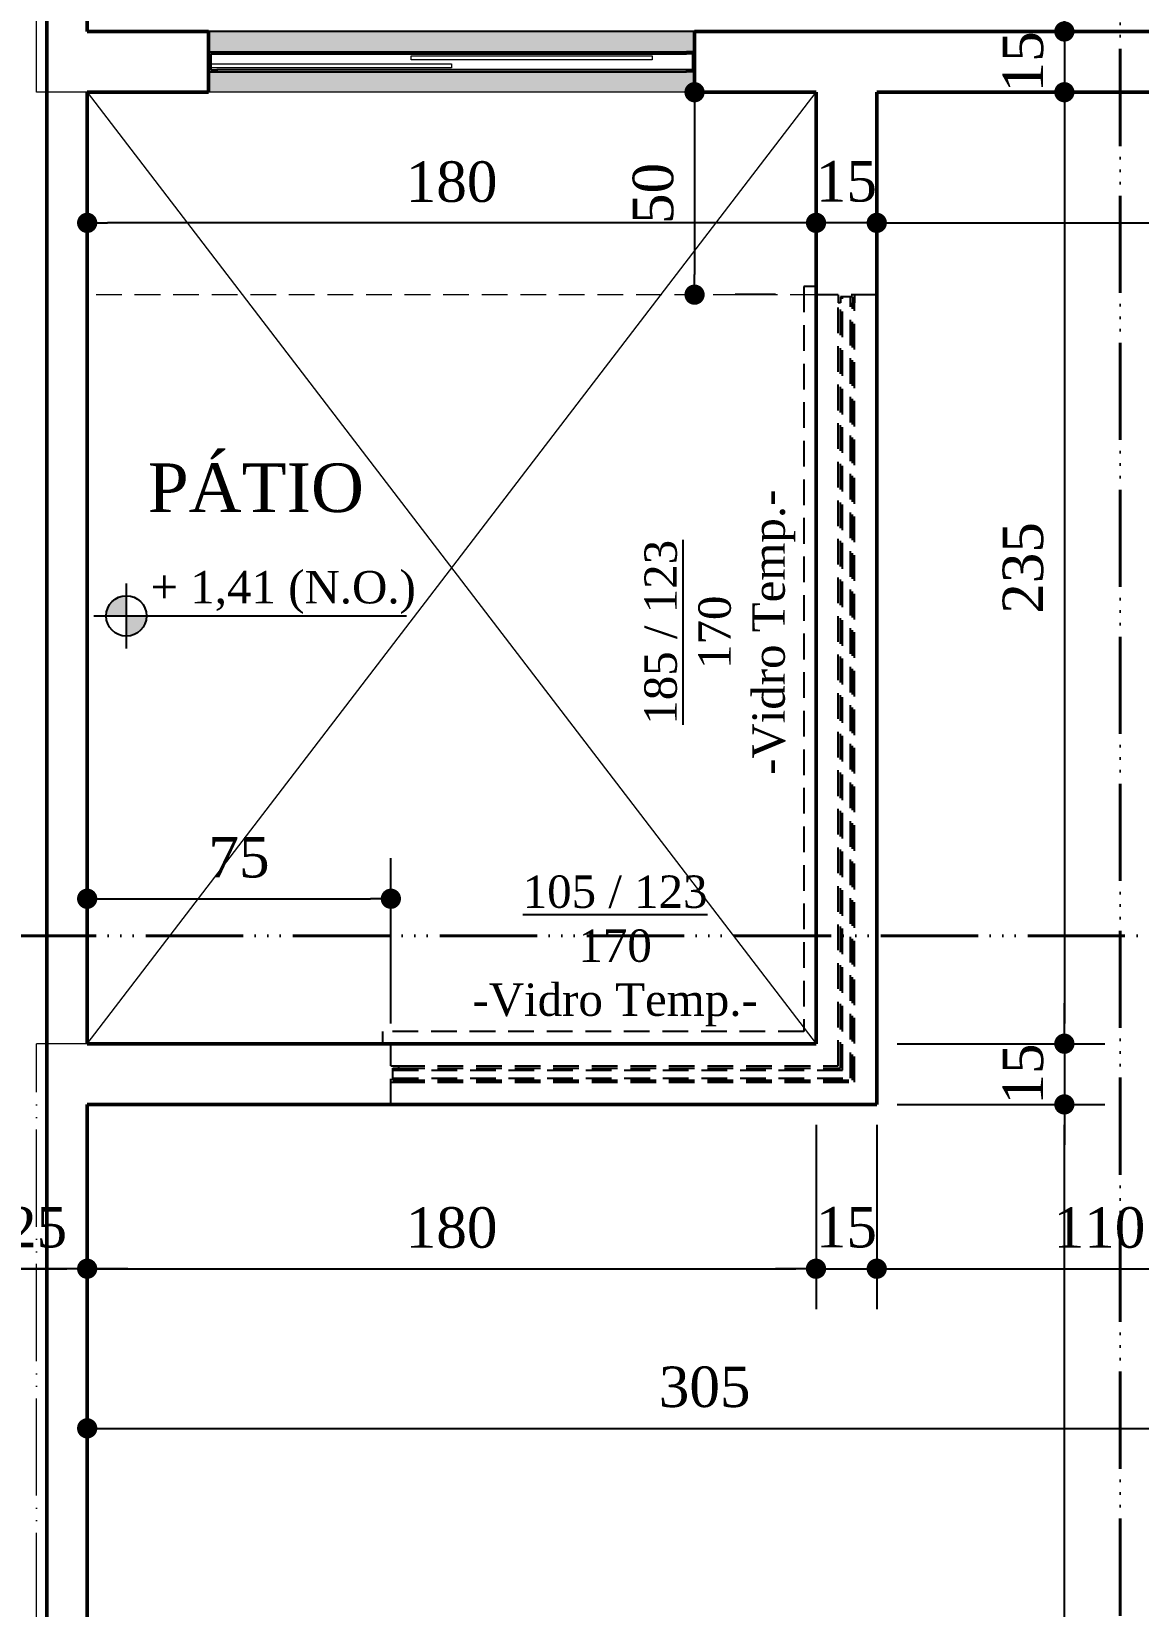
# Model space of a CAD drawing. Header units: millimetres. Extents: x 81693 to 98868, y 6565 to 11437.
# Drawn here: x 82935 to 83208.4, y 9291.7 to 9680.7 of the extents above; entities that cross this region are included whole.
import ezdxf

# ---------------------------------------------------------------- set-up
doc = ezdxf.new("R2010")
doc.units = ezdxf.units.MM
for name, pattern in [('ACAD_ISO05W100', [33, 24, -3, 0, -3, 0, -3]), ('ACAD_ISO06W100', [36, 24, -3, 0, -3, 0, -3, 0, -3]), ('HIDDEN', [9.525, 6.35, -3.175])]:
    doc.linetypes.add(name, pattern=pattern)
for name, color, linetype, lineweight in [('Corte Planta', 4, 'ACAD_ISO06W100', 40), ('Cotas', 12, 'Continuous', 5), ('Hachura', 1, 'Continuous', 9), ('Parede Baixa', 5, 'Continuous', 50), ('Pisos', 55, 'Continuous', 5), ('Pisos Externos', 15, 'Continuous', 9), ('Portas - Janelas', 2, 'Continuous', 20), ('Projeção Balanço', 2, 'ACAD_ISO05W100', 20), ('Projeção Cobertura', 2, 'HIDDEN', 20)]:
    doc.layers.add(name, color=color, linetype=linetype, lineweight=lineweight)
for name, color, linetype in [('Hachuria - Moveis', 1, 'Continuous'), ('Piso', 55, 'Continuous'), ('PN010', 1, 'Continuous'), ('Portas-Cotas', 2, 'Continuous'), ('Projeção Janela - Viga', 1, 'HIDDEN'), ('Texto', 2, 'Continuous')]:
    doc.layers.add(name, color=color, linetype=linetype)
doc.styles.add('Valéria', font='romantic.ttf', dxfattribs={"height": 10})
doc.dimstyles.new('Cota - 50', dxfattribs={"dimtxt": 10, "dimasz": 5, "dimexe": 10, "dimexo": 20, "dimgap": 5, "dimtad": 1, "dimtxsty": 'Valéria', "dimblk": 'DOT', "dimcen": 0, "dimclrd": 12, "dimclre": 12, "dimclrt": 2, "dimazin": 2, "dimtfac": 1, "dimtix": 1, "dimtmove": 0, "dimatfit": 3, "dimldrblk": 'DOT', "dimfxl": 1, "dimarcsym": 0})

# ---------------------------------------------------------------- blocks, each defined once
blk = doc.blocks.new('_Dot')
at = {"color": 0, "linetype": 'ByBlock', "lineweight": -2}
blk.add_line((-0.5, 0), (-1, 0), dxfattribs=at)
at = {"color": 0, "linetype": 'ByBlock', "const_width": 0.5}
blk.add_lwpolyline([(-0.25, 0, 1), (0.25, 0, 1)], format="xyb", close=True, dxfattribs=at)
blk = doc.blocks.new('*D578')
at = {"layer": 'Cotas', "color": 12, "lineweight": -2, "transparency": 16777216}
for p, q in [((83163.79, 9955.7), (83200.12, 9955.7)), ((83190.12, 9950.7), (83190.12, 9685.7)), ((83163.79, 9680.7), (83200.12, 9680.7))]:
    blk.add_line(p, q, dxfattribs=at)
at = {"layer": 'Defpoints', "color": 0, "transparency": 16777216}
for p in [(83143.79, 9955.7), (83143.79, 9680.7), (83190.12, 9680.7)]:
    blk.add_point(p, dxfattribs=at)
at = {"layer": 'Cotas', "color": 12, "lineweight": -2, "transparency": 16777216, "xscale": 5, "yscale": 5, "zscale": 5}
for p, rotation in [((83190.12, 9955.7), 90), ((83190.12, 9680.7), 270)]:
    blk.add_blockref('_Dot', p, dxfattribs=dict(at, rotation=rotation))
at = {"layer": 'Cotas', "color": 2, "transparency": 16777216, "insert": (83179.93, 9818.2), "char_height": 10, "attachment_point": 5, "rotation": 90, "style": 'Valéria'}
blk.add_mtext('275', dxfattribs=at)
blk = doc.blocks.new('*D579')
at = {"layer": 'Cotas', "color": 12, "lineweight": -2, "transparency": 16777216}
for p, q in [((83190.12, 9685.7), (83190.12, 9690.7)), ((83163.79, 9680.7), (83200.12, 9680.7)), ((83190.12, 9680.7), (83190.12, 9665.7)), ((83163.79, 9665.7), (83200.12, 9665.7)), ((83190.12, 9660.7), (83190.12, 9655.7))]:
    blk.add_line(p, q, dxfattribs=at)
at = {"layer": 'Defpoints', "color": 0, "transparency": 16777216}
for p in [(83143.79, 9680.7), (83143.79, 9665.7), (83190.12, 9665.7)]:
    blk.add_point(p, dxfattribs=at)
at = {"layer": 'Cotas', "color": 12, "lineweight": -2, "transparency": 16777216, "xscale": 5, "yscale": 5, "zscale": 5}
for p, rotation in [((83190.12, 9680.7), 270), ((83190.12, 9665.7), 90)]:
    blk.add_blockref('_Dot', p, dxfattribs=dict(at, rotation=rotation))
at = {"layer": 'Cotas', "color": 2, "transparency": 16777216, "insert": (83179.93, 9673.2), "char_height": 10, "attachment_point": 5, "rotation": 90, "style": 'Valéria'}
blk.add_mtext('15', dxfattribs=at)
blk = doc.blocks.new('*D580')
at = {"layer": 'Cotas', "color": 12, "lineweight": -2, "transparency": 16777216}
for p, q in [((83163.79, 9665.7), (83200.12, 9665.7)), ((83190.12, 9660.7), (83190.12, 9435.7)), ((83148.79, 9430.7), (83200.12, 9430.7))]:
    blk.add_line(p, q, dxfattribs=at)
at = {"layer": 'Defpoints', "color": 0, "transparency": 16777216}
for p in [(83143.79, 9665.7), (83128.79, 9430.7), (83190.12, 9430.7)]:
    blk.add_point(p, dxfattribs=at)
at = {"layer": 'Cotas', "color": 12, "lineweight": -2, "transparency": 16777216, "xscale": 5, "yscale": 5, "zscale": 5}
for p, rotation in [((83190.12, 9665.7), 90), ((83190.12, 9430.7), 270)]:
    blk.add_blockref('_Dot', p, dxfattribs=dict(at, rotation=rotation))
at = {"layer": 'Cotas', "color": 2, "transparency": 16777216, "insert": (83179.93, 9548.2), "char_height": 10, "attachment_point": 5, "rotation": 90, "style": 'Valéria'}
blk.add_mtext('235', dxfattribs=at)
blk = doc.blocks.new('*D581')
at = {"layer": 'Cotas', "color": 12, "lineweight": -2, "transparency": 16777216}
for p, q in [((83190.12, 9435.7), (83190.12, 9440.7)), ((83148.79, 9430.7), (83200.12, 9430.7)), ((83190.12, 9430.7), (83190.12, 9415.7)), ((83148.79, 9415.7), (83200.12, 9415.7)), ((83190.12, 9410.7), (83190.12, 9405.7))]:
    blk.add_line(p, q, dxfattribs=at)
at = {"layer": 'Defpoints', "color": 0, "transparency": 16777216}
for p in [(83128.79, 9430.7), (83128.79, 9415.7), (83190.12, 9415.7)]:
    blk.add_point(p, dxfattribs=at)
at = {"layer": 'Cotas', "color": 12, "lineweight": -2, "transparency": 16777216, "xscale": 5, "yscale": 5, "zscale": 5}
for p, rotation in [((83190.12, 9430.7), 270), ((83190.12, 9415.7), 90)]:
    blk.add_blockref('_Dot', p, dxfattribs=dict(at, rotation=rotation))
at = {"layer": 'Cotas', "color": 2, "transparency": 16777216, "insert": (83179.93, 9423.2), "char_height": 10, "attachment_point": 5, "rotation": 90, "style": 'Valéria'}
blk.add_mtext('15', dxfattribs=at)
blk = doc.blocks.new('*D582')
at = {"layer": 'Cotas', "color": 12, "lineweight": -2, "transparency": 16777216}
for p, q in [((82948.79, 9410.7), (82948.79, 9365.12)), ((83128.79, 9410.7), (83128.79, 9365.12)), ((82953.79, 9375.12), (83123.79, 9375.12))]:
    blk.add_line(p, q, dxfattribs=at)
at = {"layer": 'Defpoints', "color": 0, "transparency": 16777216}
for p in [(82948.79, 9430.7), (83128.79, 9430.7), (83128.79, 9375.12)]:
    blk.add_point(p, dxfattribs=at)
at = {"layer": 'Cotas', "color": 12, "lineweight": -2, "transparency": 16777216, "xscale": 5, "yscale": 5, "zscale": 5, "rotation": 180}
blk.add_blockref('_Dot', (82948.79, 9375.12), dxfattribs=at)
at = {"layer": 'Cotas', "color": 12, "lineweight": -2, "transparency": 16777216, "xscale": 5, "yscale": 5, "zscale": 5}
blk.add_blockref('_Dot', (83128.79, 9375.12), dxfattribs=at)
at = {"layer": 'Cotas', "color": 2, "transparency": 16777216, "insert": (83038.79, 9385.23), "char_height": 10, "attachment_point": 5, "style": 'Valéria'}
blk.add_mtext('180', dxfattribs=at)
blk = doc.blocks.new('*D583')
at = {"layer": 'Cotas', "color": 12, "lineweight": -2, "transparency": 16777216}
for p, q in [((83128.79, 9410.7), (83128.79, 9365.12)), ((83143.79, 9410.7), (83143.79, 9365.12)), ((83123.79, 9375.12), (83118.79, 9375.12)), ((83128.79, 9375.12), (83143.79, 9375.12)), ((83148.79, 9375.12), (83153.79, 9375.12))]:
    blk.add_line(p, q, dxfattribs=at)
at = {"layer": 'Defpoints', "color": 0, "transparency": 16777216}
for p in [(83128.79, 9430.7), (83143.79, 9430.7), (83143.79, 9375.12)]:
    blk.add_point(p, dxfattribs=at)
at = {"layer": 'Cotas', "color": 12, "lineweight": -2, "transparency": 16777216, "xscale": 5, "yscale": 5, "zscale": 5}
blk.add_blockref('_Dot', (83128.79, 9375.12), dxfattribs=at)
at = {"layer": 'Cotas', "color": 12, "lineweight": -2, "transparency": 16777216, "xscale": 5, "yscale": 5, "zscale": 5, "rotation": 180}
blk.add_blockref('_Dot', (83143.79, 9375.12), dxfattribs=at)
at = {"layer": 'Cotas', "color": 2, "transparency": 16777216, "insert": (83136.29, 9385.31), "char_height": 10, "attachment_point": 5, "style": 'Valéria'}
blk.add_mtext('15', dxfattribs=at)
blk = doc.blocks.new('*D584')
at = {"layer": 'Cotas', "color": 12, "lineweight": -2, "transparency": 16777216}
for p, q in [((83143.79, 9410.7), (83143.79, 9365.12)), ((83253.79, 9410.7), (83253.79, 9365.12)), ((83148.79, 9375.12), (83248.79, 9375.12))]:
    blk.add_line(p, q, dxfattribs=at)
at = {"layer": 'Defpoints', "color": 0, "transparency": 16777216}
for p in [(83143.79, 9430.7), (83253.79, 9430.7), (83253.79, 9375.12)]:
    blk.add_point(p, dxfattribs=at)
at = {"layer": 'Cotas', "color": 12, "lineweight": -2, "transparency": 16777216, "xscale": 5, "yscale": 5, "zscale": 5, "rotation": 180}
blk.add_blockref('_Dot', (83143.79, 9375.12), dxfattribs=at)
at = {"layer": 'Cotas', "color": 12, "lineweight": -2, "transparency": 16777216, "xscale": 5, "yscale": 5, "zscale": 5}
blk.add_blockref('_Dot', (83253.79, 9375.12), dxfattribs=at)
at = {"layer": 'Cotas', "color": 2, "transparency": 16777216, "insert": (83198.79, 9385.23), "char_height": 10, "attachment_point": 5, "style": 'Valéria'}
blk.add_mtext('110', dxfattribs=at)
blk = doc.blocks.new('*D585')
at = {"layer": 'Cotas', "color": 12, "lineweight": -2, "transparency": 16777216}
for p, q in [((82948.79, 9390.7), (82948.79, 9325.7)), ((83253.79, 9390.7), (83253.79, 9325.7)), ((82953.79, 9335.7), (83248.79, 9335.7))]:
    blk.add_line(p, q, dxfattribs=at)
at = {"layer": 'Defpoints', "color": 0, "transparency": 16777216}
for p in [(82948.79, 9410.7), (83253.79, 9410.7), (83253.79, 9335.7)]:
    blk.add_point(p, dxfattribs=at)
at = {"layer": 'Cotas', "color": 12, "lineweight": -2, "transparency": 16777216, "xscale": 5, "yscale": 5, "zscale": 5, "rotation": 180}
blk.add_blockref('_Dot', (82948.79, 9335.7), dxfattribs=at)
at = {"layer": 'Cotas', "color": 12, "lineweight": -2, "transparency": 16777216, "xscale": 5, "yscale": 5, "zscale": 5}
blk.add_blockref('_Dot', (83253.79, 9335.7), dxfattribs=at)
at = {"layer": 'Cotas', "color": 2, "transparency": 16777216, "insert": (83101.29, 9345.89), "char_height": 10, "attachment_point": 5, "style": 'Valéria'}
blk.add_mtext('305', dxfattribs=at)
blk = doc.blocks.new('*D592')
at = {"layer": 'Cotas', "color": 12, "lineweight": -2, "transparency": 16777216}
for p, q in [((82948.79, 9645.7), (82948.79, 9623.43)), ((83128.79, 9645.7), (83128.79, 9623.43)), ((83123.79, 9633.43), (82953.79, 9633.43))]:
    blk.add_line(p, q, dxfattribs=at)
at = {"layer": 'Defpoints', "color": 0, "transparency": 16777216}
for p in [(82948.79, 9665.7), (83128.79, 9665.7), (82948.79, 9633.43)]:
    blk.add_point(p, dxfattribs=at)
at = {"layer": 'Cotas', "color": 12, "lineweight": -2, "transparency": 16777216, "xscale": 5, "yscale": 5, "zscale": 5, "rotation": 180}
blk.add_blockref('_Dot', (82948.79, 9633.43), dxfattribs=at)
at = {"layer": 'Cotas', "color": 12, "lineweight": -2, "transparency": 16777216, "xscale": 5, "yscale": 5, "zscale": 5}
blk.add_blockref('_Dot', (83128.79, 9633.43), dxfattribs=at)
at = {"layer": 'Cotas', "color": 2, "transparency": 16777216, "insert": (83038.79, 9643.54), "char_height": 10, "attachment_point": 5, "style": 'Valéria'}
blk.add_mtext('180', dxfattribs=at)
blk = doc.blocks.new('*D636')
at = {"layer": 'Cotas', "color": 12, "lineweight": -2, "transparency": 16777216}
for p, q in [((83128.79, 9645.7), (83128.79, 9623.43)), ((83143.79, 9645.7), (83143.79, 9623.43)), ((83123.79, 9633.43), (83118.79, 9633.43)), ((83143.79, 9633.43), (83128.79, 9633.43)), ((83148.79, 9633.43), (83153.79, 9633.43))]:
    blk.add_line(p, q, dxfattribs=at)
at = {"layer": 'Defpoints', "color": 0, "transparency": 16777216}
for p in [(83128.79, 9665.7), (83143.79, 9665.7), (83128.79, 9633.43)]:
    blk.add_point(p, dxfattribs=at)
at = {"layer": 'Cotas', "color": 12, "lineweight": -2, "transparency": 16777216, "xscale": 5, "yscale": 5, "zscale": 5}
blk.add_blockref('_Dot', (83128.79, 9633.43), dxfattribs=at)
at = {"layer": 'Cotas', "color": 12, "lineweight": -2, "transparency": 16777216, "xscale": 5, "yscale": 5, "zscale": 5, "rotation": 180}
blk.add_blockref('_Dot', (83143.79, 9633.43), dxfattribs=at)
at = {"layer": 'Cotas', "color": 2, "transparency": 16777216, "insert": (83136.29, 9643.62), "char_height": 10, "attachment_point": 5, "style": 'Valéria'}
blk.add_mtext('15', dxfattribs=at)
blk = doc.blocks.new('*D637')
at = {"layer": 'Cotas', "color": 12, "lineweight": -2, "transparency": 16777216}
for p, q in [((83143.79, 9645.7), (83143.79, 9623.43)), ((83418.79, 9645.7), (83418.79, 9623.43)), ((83148.79, 9633.43), (83413.79, 9633.43))]:
    blk.add_line(p, q, dxfattribs=at)
at = {"layer": 'Defpoints', "color": 0, "transparency": 16777216}
for p in [(83143.79, 9665.7), (83418.79, 9665.7), (83418.79, 9633.43)]:
    blk.add_point(p, dxfattribs=at)
at = {"layer": 'Cotas', "color": 12, "lineweight": -2, "transparency": 16777216, "xscale": 5, "yscale": 5, "zscale": 5, "rotation": 180}
blk.add_blockref('_Dot', (83143.79, 9633.43), dxfattribs=at)
at = {"layer": 'Cotas', "color": 12, "lineweight": -2, "transparency": 16777216, "xscale": 5, "yscale": 5, "zscale": 5}
blk.add_blockref('_Dot', (83418.79, 9633.43), dxfattribs=at)
at = {"layer": 'Cotas', "color": 2, "transparency": 16777216, "insert": (83281.29, 9643.62), "char_height": 10, "attachment_point": 5, "style": 'Valéria'}
blk.add_mtext('275', dxfattribs=at)
blk = doc.blocks.new('*D457')
at = {"layer": 'Cotas', "color": 12, "lineweight": -2, "transparency": 16777216}
for p, q in [((83118.79, 9665.7), (83108.79, 9665.7)), ((83098.79, 9660.7), (83098.79, 9620.7)), ((83118.79, 9615.7), (83108.79, 9615.7))]:
    blk.add_line(p, q, dxfattribs=at)
at = {"layer": 'Defpoints', "color": 0, "transparency": 16777216}
for p in [(83098.79, 9665.7), (83098.79, 9615.7), (83098.79, 9615.7)]:
    blk.add_point(p, dxfattribs=at)
at = {"layer": 'Cotas', "color": 12, "lineweight": -2, "transparency": 16777216, "xscale": 5, "yscale": 5, "zscale": 5}
for p, rotation in [((83098.79, 9665.7), 90), ((83098.79, 9615.7), 270)]:
    blk.add_blockref('_Dot', p, dxfattribs=dict(at, rotation=rotation))
at = {"layer": 'Cotas', "color": 2, "transparency": 16777216, "insert": (83088.6, 9640.7), "char_height": 10, "attachment_point": 5, "rotation": 90, "style": 'Valéria'}
blk.add_mtext('50', dxfattribs=at)
blk = doc.blocks.new('*D448')
at = {"layer": 'Defpoints', "color": 0, "transparency": 16777216}
for p in [(82923.79, 9424.2), (82948.79, 9415.7), (82948.79, 9375.12)]:
    blk.add_point(p, dxfattribs=at)
at = {"layer": 'Piso', "color": 12, "lineweight": -2, "transparency": 16777216}
for p, q in [((82923.79, 9404.2), (82923.79, 9365.12)), ((82948.79, 9395.7), (82948.79, 9365.12)), ((82928.79, 9375.12), (82943.79, 9375.12))]:
    blk.add_line(p, q, dxfattribs=at)
at = {"layer": 'Piso', "color": 12, "lineweight": -2, "transparency": 16777216, "xscale": 5, "yscale": 5, "zscale": 5, "rotation": 180}
blk.add_blockref('_Dot', (82923.79, 9375.12), dxfattribs=at)
at = {"layer": 'Piso', "color": 12, "lineweight": -2, "transparency": 16777216, "xscale": 5, "yscale": 5, "zscale": 5}
blk.add_blockref('_Dot', (82948.79, 9375.12), dxfattribs=at)
at = {"layer": 'Piso', "color": 2, "transparency": 16777216, "insert": (82936.29, 9385.31), "char_height": 10, "attachment_point": 5, "style": 'Valéria'}
blk.add_mtext('25', dxfattribs=at)
blk = doc.blocks.new('*D401')
at = {"layer": 'Defpoints', "color": 0, "transparency": 16777216}
for p in [(83128.79, 9415.7), (83190.12, 9415.7), (83149.8, 8895.7)]:
    blk.add_point(p, dxfattribs=at)
at = {"layer": 'Piso', "color": 12, "lineweight": -2, "transparency": 16777216}
for p, q in [((83148.79, 9415.7), (83200.12, 9415.7)), ((83190.12, 8900.7), (83190.12, 9410.7)), ((83169.8, 8895.7), (83200.12, 8895.7))]:
    blk.add_line(p, q, dxfattribs=at)
at = {"layer": 'Piso', "color": 12, "lineweight": -2, "transparency": 16777216, "xscale": 5, "yscale": 5, "zscale": 5}
for p, rotation in [((83190.12, 9415.7), 90), ((83190.12, 8895.7), 270)]:
    blk.add_blockref('_Dot', p, dxfattribs=dict(at, rotation=rotation))
at = {"layer": 'Piso', "color": 2, "transparency": 16777216, "insert": (83179.93, 9155.7), "char_height": 10, "attachment_point": 5, "rotation": 90, "style": 'Valéria'}
blk.add_mtext('520', dxfattribs=at)
blk = doc.blocks.new('*D350')
at = {"layer": 'Defpoints', "color": 0, "transparency": 16777216}
for p in [(82948.79, 9712.29), (82948.79, 9665.7), (82978.79, 9665.7)]:
    blk.add_point(p, dxfattribs=at)
at = {"layer": 'Piso', "color": 12, "lineweight": -2, "transparency": 16777216}
for p, q in [((82948.79, 9685.7), (82948.79, 9722.29)), ((82978.79, 9685.7), (82978.79, 9722.29)), ((82973.79, 9712.29), (82953.79, 9712.29))]:
    blk.add_line(p, q, dxfattribs=at)
at = {"layer": 'Piso', "color": 12, "lineweight": -2, "transparency": 16777216, "xscale": 5, "yscale": 5, "zscale": 5, "rotation": 180}
blk.add_blockref('_Dot', (82948.79, 9712.29), dxfattribs=at)
at = {"layer": 'Piso', "color": 12, "lineweight": -2, "transparency": 16777216, "xscale": 5, "yscale": 5, "zscale": 5}
blk.add_blockref('_Dot', (82978.79, 9712.29), dxfattribs=at)
at = {"layer": 'Piso', "color": 2, "transparency": 16777216, "insert": (82963.79, 9722.4), "char_height": 10, "attachment_point": 5, "style": 'Valéria'}
blk.add_mtext('30', dxfattribs=at)
blk = doc.blocks.new('*D332')
at = {"layer": 'Cotas', "color": 12, "lineweight": -2, "transparency": 16777216}
for p, q in [((82948.79, 9435.7), (82948.79, 9476.5)), ((83023.79, 9435.7), (83023.79, 9476.5)), ((82953.79, 9466.5), (83018.79, 9466.5))]:
    blk.add_line(p, q, dxfattribs=at)
at = {"layer": 'Defpoints', "color": 0, "transparency": 16777216}
for p in [(83023.79, 9466.5), (82948.79, 9415.7), (83023.79, 9415.7)]:
    blk.add_point(p, dxfattribs=at)
at = {"layer": 'Cotas', "color": 12, "lineweight": -2, "transparency": 16777216, "xscale": 5, "yscale": 5, "zscale": 5, "rotation": 180}
blk.add_blockref('_Dot', (82948.79, 9466.5), dxfattribs=at)
at = {"layer": 'Cotas', "color": 12, "lineweight": -2, "transparency": 16777216, "xscale": 5, "yscale": 5, "zscale": 5}
blk.add_blockref('_Dot', (83023.79, 9466.5), dxfattribs=at)
at = {"layer": 'Cotas', "color": 2, "transparency": 16777216, "insert": (82986.29, 9476.69), "char_height": 10, "attachment_point": 5, "style": 'Valéria'}
blk.add_mtext('75', dxfattribs=at)

msp = doc.modelspace()

# ---------------------------------------------------------------- hatches: boundary and pattern name
at = {"layer": 'Pisos Externos'}
h = msp.add_hatch(dxfattribs=at)
h.set_pattern_fill('AR-SAND', color=256, scale=0.05, angle=135)
h.set_pattern_definition([(172.5, (18908.4363, 2902.5188), (-1.673767446, -1.786906744), [0, -1.9304, 0, -2.159, 0, -2.06375]), (142.5, (18908.4363, 2902.5188), (-4.12366426, -0.94505464), [0, -1.0414, 0, -1.7399, 0, -0.66675]), (102.5, (18909.5409, 2901.4142), (-2.80166156, 2.79149913), [0, -0.635, 0, -2.286, 0, -2.9845]), (92.5, (18909.541, 2901.4142), (-3.4877539, 1.91140555), [0, -0.3175, 0, -1.4986, 0, -1.7145])])
h.paths.add_polyline_path([(83098.7927, 9680.6965), (82978.7927, 9680.6965), (82978.7927, 9675.6965), (82980.7927, 9675.6965), (83096.7927, 9675.6965), (83098.7927, 9675.6965)])
h.paths.add_polyline_path([(83098.7927, 9670.6965), (83096.7927, 9670.6965), (82980.7927, 9670.6965), (82978.7927, 9670.6965), (82978.7927, 9665.6965), (83098.7927, 9665.6965)])
at = {"layer": 'Portas - Janelas'}
h = msp.add_hatch(color=256, dxfattribs=at)
edge = h.paths.add_edge_path()
edge.add_arc((82958.4617, 9536.3475), 5, 90, 180)
edge.add_line((82953.4617, 9536.3475), (82958.4617, 9536.3475))
edge.add_line((82958.4617, 9536.3475), (82958.4617, 9541.3475))
edge = h.paths.add_edge_path()
edge.add_arc((82958.4617, 9536.3475), 5, 270, 360)
edge.add_line((82963.4617, 9536.3475), (82958.4617, 9536.3475))
edge.add_line((82958.4617, 9536.3475), (82958.4617, 9531.3475))

# ---------------------------------------------------------------- linework, layer by layer
at = {"layer": 'Corte Planta'}
for p, q in [((83203.8603, 11273.6133), (83203.8603, 6564.6626)), ((81692.7907, 9457.3128), (83707.841, 9457.3128))]:
    msp.add_line(p, q, dxfattribs=at)
at = {"layer": 'Hachura'}
for points in [[(83088.2927, 9673.6965), (83028.7927, 9673.6965), (83028.7927, 9674.6965), (83088.2927, 9674.6965), (83088.2927, 9673.6965)], [(82979.2927, 9672.6965), (83038.7927, 9672.6965), (83038.7927, 9671.6965)], [(83038.7927, 9671.6965), (82979.2927, 9671.6965)]]:
    msp.add_lwpolyline(points, dxfattribs=at)
at = {"layer": 'Hachuria - Moveis'}
for p, q in [((82978.7927, 9675.6965), (82980.7927, 9675.6965)), ((82979.2927, 9675.1965), (82979.2927, 9671.1965)), ((82979.2927, 9675.1965), (82980.7927, 9675.1965)), ((82980.7927, 9675.1965), (82980.7927, 9675.6965)), ((83096.7927, 9675.1965), (83096.7927, 9675.6965)), ((83098.7927, 9675.6965), (83096.7927, 9675.6965)), ((83098.2927, 9675.1965), (83096.7927, 9675.1965)), ((83098.2927, 9675.1965), (83098.2927, 9671.1965)), ((82978.7927, 9670.6965), (82980.7927, 9670.6965)), ((82979.2927, 9671.1965), (82980.7927, 9671.1965)), ((82980.7927, 9671.1965), (82980.7927, 9670.6965)), ((83098.2927, 9671.1965), (83096.7927, 9671.1965)), ((83096.7927, 9671.1965), (83096.7927, 9670.6965)), ((83098.7927, 9670.6965), (83096.7927, 9670.6965))]:
    msp.add_line(p, q, dxfattribs=at)
msp.add_circle((82958.4617, 9536.3475), 5, dxfattribs=at)
at = {"layer": 'Parede Baixa'}
for p, q in [((82938.7927, 8135.6965), (82938.7927, 10240.6965)), ((82948.7927, 9680.6965), (82948.7927, 9955.6965)), ((82978.7927, 9680.6965), (82948.7927, 9680.6965)), ((82978.7927, 9680.6965), (82978.7927, 9665.6965)), ((83303.7927, 9680.6965), (83098.7927, 9680.6965)), ((83098.7927, 9680.6965), (83098.7927, 9665.6965)), ((82948.7927, 9430.6965), (82948.7927, 9665.6965)), ((82978.7927, 9665.6965), (82948.7927, 9665.6965)), ((83128.7927, 9665.6965), (83098.7927, 9665.6965)), ((83128.7927, 9430.6965), (83128.7927, 9665.6965)), ((83313.7927, 9665.6965), (83143.7927, 9665.6965)), ((83143.7927, 9415.6965), (83143.7927, 9665.6965)), ((83128.7927, 9430.6965), (82948.7927, 9430.6965)), ((82948.7927, 8770.6965), (82948.7927, 9415.6965)), ((83143.7927, 9415.6965), (82948.7927, 9415.6965))]:
    msp.add_line(p, q, dxfattribs=at)
at = {"layer": 'Piso'}
for p, q in [((82980.7927, 9675.6965), (83096.7927, 9675.6965)), ((82980.7927, 9675.1965), (83096.7927, 9675.1965)), ((83096.7927, 9671.1965), (82980.7927, 9671.1965)), ((82980.7927, 9670.6965), (83096.7927, 9670.6965)), ((82958.7927, 9375.1207), (82409.4676, 9375.1207))]:
    msp.add_line(p, q, dxfattribs=at)
at = {"layer": 'Pisos'}
for p, q in [((82948.7927, 9665.6965), (83128.7927, 9430.6965)), ((82948.7927, 9430.6965), (83128.7927, 9665.6965))]:
    msp.add_line(p, q, dxfattribs=at)
at = {"layer": 'PN010'}
for p, q in [((83098.7927, 9680.6965), (82978.7927, 9680.6965)), ((82958.4617, 9544.3475), (82958.4617, 9528.3475)), ((82950.4617, 9536.3475), (83027.6915, 9536.3475))]:
    msp.add_line(p, q, dxfattribs=at)
at = {"layer": 'Portas - Janelas'}
msp.add_line((83098.7927, 9665.6965), (82978.7927, 9665.6965), dxfattribs=at)
at = {"layer": 'Projeção Balanço', "color": 1}
for p, q in [((82936.2927, 9665.6965), (82936.2927, 9965.6965)), ((82948.7927, 9665.6965), (82936.2927, 9665.6965)), ((82936.2927, 8920.6965), (82936.2927, 9430.6965)), ((82948.7927, 9430.6965), (82936.2927, 9430.6965))]:
    msp.add_line(p, q, dxfattribs=at)
at = {"layer": 'Projeção Cobertura'}
msp.add_line((83128.7927, 9615.6965), (82948.7927, 9615.6965), dxfattribs=at)
at = {"layer": 'Projeção Janela - Viga'}
for p, q in [((83128.7927, 9617.6965), (83125.7927, 9617.6965)), ((83125.7927, 9617.6965), (83125.7927, 9433.6965)), ((83143.7927, 9615.6965), (83128.7927, 9615.6965)), ((83134.2927, 9615.6965), (83134.2927, 9613.6965)), ((83134.7927, 9613.6965), (83134.2927, 9613.6965)), ((83134.2927, 9425.1965), (83134.2927, 9613.6965)), ((83137.7927, 9615.1965), (83134.7927, 9615.1965)), ((83134.7927, 9615.1965), (83134.7927, 9613.6965)), ((83134.7927, 9424.6965), (83134.7927, 9613.6965)), ((83135.2927, 9424.1965), (83135.2927, 9615.1965)), ((83137.2927, 9422.1965), (83137.2927, 9615.1965)), ((83137.7927, 9615.1965), (83137.7927, 9613.6965)), ((83137.7927, 9613.6965), (83138.2927, 9613.6965)), ((83137.7927, 9421.6965), (83137.7927, 9613.6965)), ((83138.2927, 9615.6965), (83138.2927, 9613.6965)), ((83138.2927, 9421.1965), (83138.2927, 9613.6965)), ((83125.7927, 9433.6965), (83021.7927, 9433.6965)), ((83021.7927, 9430.6965), (83021.7927, 9433.6965)), ((83023.7927, 9415.6965), (83023.7927, 9430.6965)), ((83023.7927, 9425.1965), (83025.7927, 9425.1965)), ((83024.2927, 9421.6965), (83024.2927, 9424.6965)), ((83024.2927, 9424.6965), (83025.7927, 9424.6965)), ((83024.2927, 9424.1965), (83135.2927, 9424.1965)), ((83024.2927, 9422.1965), (83137.2927, 9422.1965)), ((83024.2927, 9421.6965), (83025.7927, 9421.6965)), ((83025.7927, 9424.6965), (83025.7927, 9425.1965)), ((83025.7927, 9425.1965), (83134.2927, 9425.1965)), ((83025.7927, 9424.6965), (83134.7927, 9424.6965)), ((83025.7927, 9421.6965), (83025.7927, 9421.1965)), ((83025.7927, 9421.6965), (83137.7927, 9421.6965)), ((83023.7927, 9421.1965), (83025.7927, 9421.1965)), ((83025.7927, 9421.1965), (83138.2927, 9421.1965))]:
    msp.add_line(p, q, dxfattribs=at)

# ---------------------------------------------------------------- texts
at = {"layer": 'Portas-Cotas', "insert": (82990.4637, 9574.0226), "char_height": 12, "attachment_point": 2, "style": 'Valéria'}
msp.add_mtext('PÁTIO', dxfattribs=at)
at = {"layer": 'Portas-Cotas', "insert": (83086.4041, 9457.3128), "char_height": 8, "attachment_point": 1, "rotation": 90, "style": 'Valéria'}
msp.add_mtext_dynamic_manual_height_columns('\\pxqc;{\\L185 / 123\\P}170\\P-Vidro Temp.-', width=150, gutter_width=50, heights=[0], dxfattribs=at)
at = {"layer": 'Portas-Cotas', "insert": (83004.179, 9472.2486), "char_height": 8, "attachment_point": 1, "style": 'Valéria'}
msp.add_mtext_dynamic_manual_height_columns('\\pxqc;{\\L105 / 123\\P}170\\P-Vidro Temp.-', width=150, gutter_width=50, heights=[0], dxfattribs=at)
at = {"layer": 'Texto', "insert": (82964.4252, 9547.454), "char_height": 8, "attachment_point": 1, "style": 'Valéria'}
msp.add_mtext('+ 1,41 (N.O.)', dxfattribs=at)

# ---------------------------------------------------------------- dimensions: what is measured, and where the dimension line sits
at = {"layer": 'Cotas'}
for base, p1, p2, picture, middle in [((83190.1215, 9680.6965), (83143.7927, 9955.6965), (83143.7927, 9680.6965), '*D578', (83179.9292, 9818.1965)), ((83190.1215, 9665.6965), (83143.7927, 9680.6965), (83143.7927, 9665.6965), '*D579', (83179.9292, 9673.1965)), ((83098.7927, 9615.6965), (83098.7927, 9665.6965), (83098.7927, 9615.6965), '*D457', (83088.6004, 9640.6965)), ((83190.1215, 9430.6965), (83143.7927, 9665.6965), (83128.7927, 9430.6965), '*D580', (83179.9292, 9548.1965)), ((83190.1215, 9415.6965), (83128.7927, 9430.6965), (83128.7927, 9415.6965), '*D581', (83179.9292, 9423.1965))]:
    dim = msp.add_linear_dim(base=base, p1=p1, p2=p2, angle=90, dimstyle='Cota - 50', dxfattribs=at)
    dim.commit()
    dim.dimension.update_dxf_attribs({"geometry": picture, "text_midpoint": middle})
for base, p1, p2, picture, middle in [((82948.7927, 9633.4259), (83128.7927, 9665.6965), (82948.7927, 9665.6965), '*D592', (83038.7927, 9643.5368)), ((83128.7927, 9633.4259), (83143.7927, 9665.6965), (83128.7927, 9665.6965), '*D636', (83136.2927, 9643.6182)), ((83418.7927, 9633.4259), (83143.7927, 9665.6965), (83418.7927, 9665.6965), '*D637', (83281.2927, 9643.6182)), ((83023.7927, 9466.5005), (82948.7927, 9415.6965), (83023.7927, 9415.6965), '*D332', (82986.2927, 9476.6928)), ((83128.7927, 9375.1207), (82948.7927, 9430.6965), (83128.7927, 9430.6965), '*D582', (83038.7927, 9385.2317)), ((83143.7927, 9375.1207), (83128.7927, 9430.6965), (83143.7927, 9430.6965), '*D583', (83136.2927, 9385.313)), ((83253.7927, 9375.1207), (83143.7927, 9430.6965), (83253.7927, 9430.6965), '*D584', (83198.7927, 9385.2317)), ((83253.7927, 9335.6965), (82948.7927, 9410.6965), (83253.7927, 9410.6965), '*D585', (83101.2927, 9345.8888))]:
    dim = msp.add_linear_dim(base=base, p1=p1, p2=p2, dimstyle='Cota - 50', dxfattribs=at)
    dim.commit()
    dim.dimension.update_dxf_attribs({"geometry": picture, "text_midpoint": middle})
at = {"layer": 'Piso'}
dim = msp.add_linear_dim(base=(82948.7927, 9712.2929), p1=(82978.7927, 9665.6965), p2=(82948.7927, 9665.6965), dimstyle='Cota - 50', override={"dimfxl": 25.4}, dxfattribs=at)
dim.commit()
dim.dimension.update_dxf_attribs({"geometry": '*D350', "text_midpoint": (82963.7927, 9722.4039)})
dim = msp.add_linear_dim(base=(82948.7927, 9375.1207), p1=(82923.7927, 9424.1965), p2=(82948.7927, 9415.6965), dimstyle='Cota - 50', dxfattribs=at)
dim.commit()
dim.dimension.update_dxf_attribs({"geometry": '*D448', "text_midpoint": (82936.2927, 9385.313)})
dim = msp.add_linear_dim(base=(83190.1215, 9415.6965), p1=(83149.8049, 8895.6965), p2=(83128.7927, 9415.6965), angle=90, dimstyle='Cota - 50', override={"dimfxl": 25.4}, dxfattribs=at)
dim.commit()
dim.dimension.update_dxf_attribs({"geometry": '*D401', "text_midpoint": (83179.9292, 9155.6965)})

doc.saveas('drawing.dxf')
